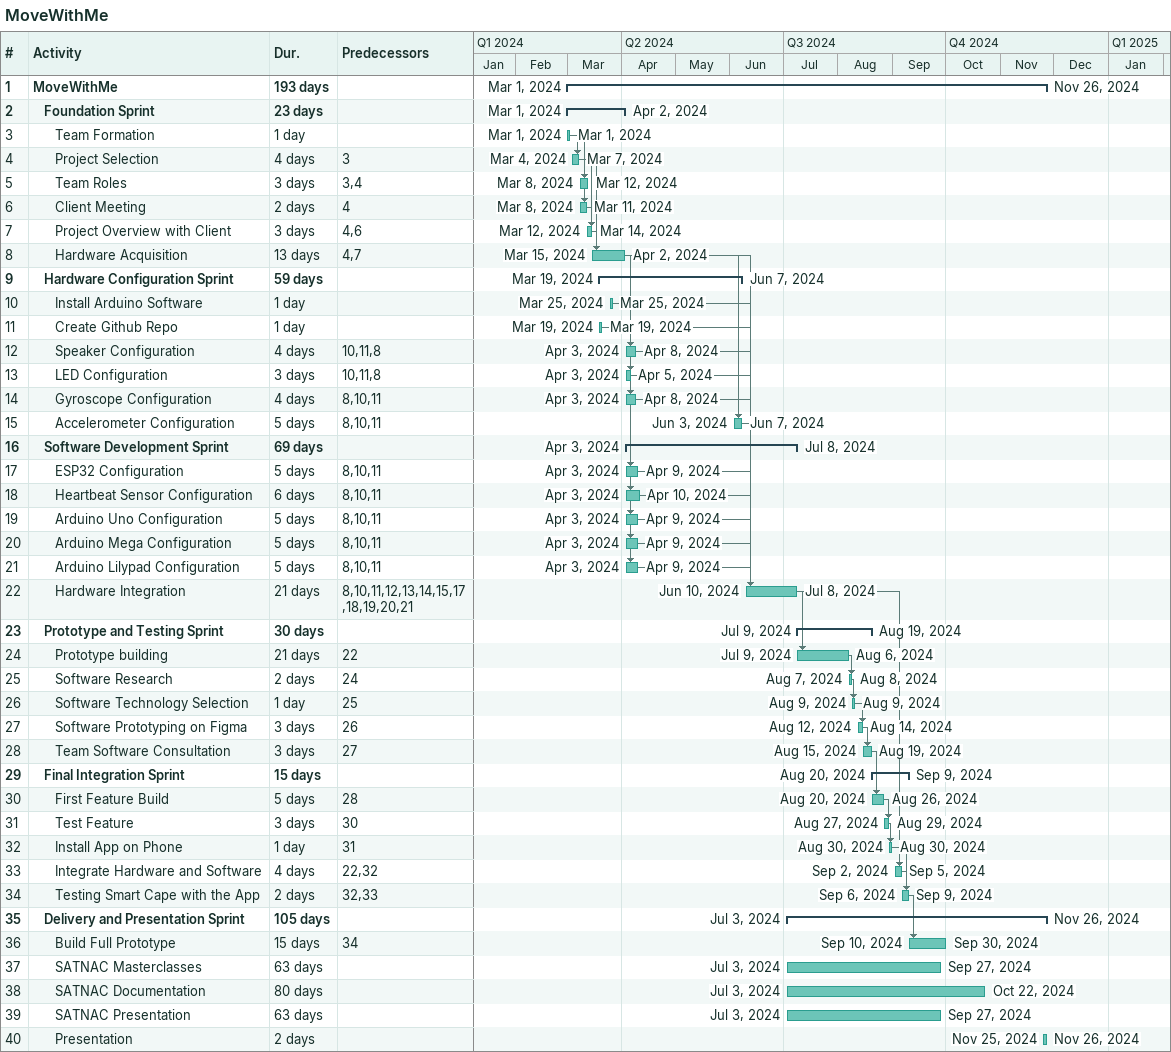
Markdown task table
MoveWithMe

| ID | Level | Task | Duration | Start | Finish | Predecessors |
|---|---|---|---|---|---|---|
| 1 | 1 | **MoveWithMe** | 193d | 2024-03-01 | 2024-11-26 |  |
| 2 | 2 | **Foundation Sprint** | 23d | 2024-03-01 | 2024-04-02 |  |
| 3 | 3 | Team Formation | 1d | 2024-03-01 | 2024-03-01 |  |
| 4 | 3 | Project Selection | 4d | 2024-03-04 | 2024-03-07 | 3 |
| 5 | 3 | Team Roles | 3d | 2024-03-08 | 2024-03-12 | 3, 4 |
| 6 | 3 | Client Meeting | 2d | 2024-03-08 | 2024-03-11 | 4 |
| 7 | 3 | Project Overview with Client | 3d | 2024-03-12 | 2024-03-14 | 4, 6 |
| 8 | 3 | Hardware Acquisition | 13d | 2024-03-15 | 2024-04-02 | 4, 7 |
| 9 | 2 | **Hardware Configuration Sprint** | 59d | 2024-03-19 | 2024-06-07 |  |
| 10 | 3 | Install Arduino Software | 1d | 2024-03-25 | 2024-03-25 |  |
| 11 | 3 | Create Github Repo | 1d | 2024-03-19 | 2024-03-19 |  |
| 12 | 3 | Speaker Configuration | 4d | 2024-04-03 | 2024-04-08 | 10, 11, 8 |
| 13 | 3 | LED Configuration | 3d | 2024-04-03 | 2024-04-05 | 10, 11, 8 |
| 14 | 3 | Gyroscope Configuration | 4d | 2024-04-03 | 2024-04-08 | 8, 10, 11 |
| 15 | 3 | Accelerometer Configuration | 5d | 2024-06-03 | 2024-06-07 | 8, 10, 11 |
| 16 | 2 | **Software Development Sprint** | 69d | 2024-04-03 | 2024-07-08 |  |
| 17 | 3 | ESP32 Configuration | 5d | 2024-04-03 | 2024-04-09 | 8, 10, 11 |
| 18 | 3 | Heartbeat Sensor Configuration | 6d | 2024-04-03 | 2024-04-10 | 8, 10, 11 |
| 19 | 3 | Arduino Uno Configuration | 5d | 2024-04-03 | 2024-04-09 | 8, 10, 11 |
| 20 | 3 | Arduino Mega Configuration | 5d | 2024-04-03 | 2024-04-09 | 8, 10, 11 |
| 21 | 3 | Arduino Lilypad Configuration | 5d | 2024-04-03 | 2024-04-09 | 8, 10, 11 |
| 22 | 3 | Hardware Integration | 21d | 2024-06-10 | 2024-07-08 | 8, 10, 11, 12, 13, 14, 15, 17, 18, 19, 20, 21 |
| 23 | 2 | **Prototype and Testing Sprint** | 30d | 2024-07-09 | 2024-08-19 |  |
| 24 | 3 | Prototype building | 21d | 2024-07-09 | 2024-08-06 | 22 |
| 25 | 3 | Software Research | 2d | 2024-08-07 | 2024-08-08 | 24 |
| 26 | 3 | Software Technology Selection | 1d | 2024-08-09 | 2024-08-09 | 25 |
| 27 | 3 | Software Prototyping on Figma | 3d | 2024-08-12 | 2024-08-14 | 26 |
| 28 | 3 | Team Software Consultation | 3d | 2024-08-15 | 2024-08-19 | 27 |
| 29 | 2 | **Final Integration Sprint** | 15d | 2024-08-20 | 2024-09-09 |  |
| 30 | 3 | First Feature Build | 5d | 2024-08-20 | 2024-08-26 | 28 |
| 31 | 3 | Test Feature | 3d | 2024-08-27 | 2024-08-29 | 30 |
| 32 | 3 | Install App on Phone | 1d | 2024-08-30 | 2024-08-30 | 31 |
| 33 | 3 | Integrate Hardware and Software | 4d | 2024-09-02 | 2024-09-05 | 22, 32 |
| 34 | 3 | Testing Smart Cape with the App | 2d | 2024-09-06 | 2024-09-09 | 32, 33 |
| 35 | 2 | **Delivery and Presentation Sprint** | 105d | 2024-07-03 | 2024-11-26 |  |
| 36 | 3 | Build Full Prototype | 15d | 2024-09-10 | 2024-09-30 | 34 |
| 37 | 3 | SATNAC Masterclasses | 63d | 2024-07-03 | 2024-09-27 |  |
| 38 | 3 | SATNAC Documentation | 80d | 2024-07-03 | 2024-10-22 |  |
| 39 | 3 | SATNAC Presentation | 63d | 2024-07-03 | 2024-09-27 |  |
| 40 | 3 | Presentation | 2d | 2024-11-25 | 2024-11-26 |  |
